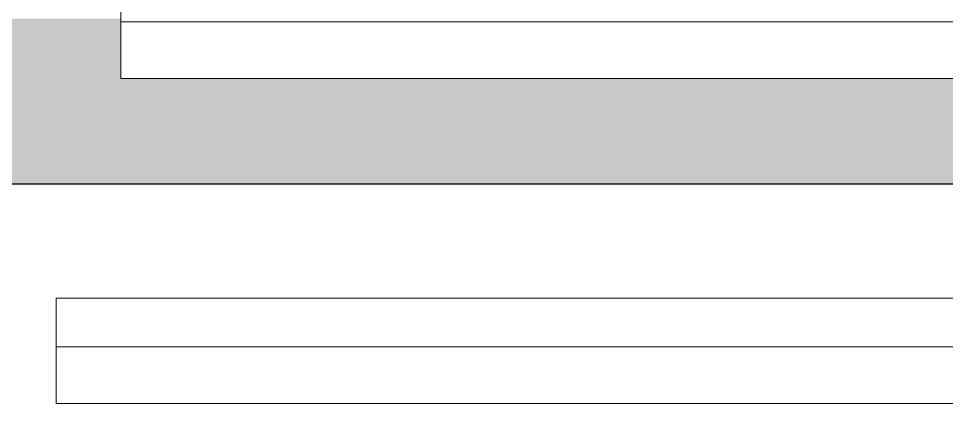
# Model space of a CAD drawing. Header units: millimetres. Extents: x 155927 to 326028, y -36033 to 97293.
# Drawn here: x 158514 to 159087, y 20420 to 20658 of the extents above; entities that cross this region are included whole.
import ezdxf

# ---------------------------------------------------------------- set-up
doc = ezdxf.new("R2010")
doc.units = ezdxf.units.MM
doc.header["$MEASUREMENT"] = 0
for name, color, linetype, lineweight in [('A-WALL-PATT', 7, 'CONTINUOUS', 9), ('I-FURN', 8, 'CONTINUOUS', 9), ('I-WALL', 7, 'CONTINUOUS', 9)]:
    doc.layers.add(name, color=color, linetype=linetype, lineweight=lineweight)

msp = doc.modelspace()

# ---------------------------------------------------------------- hatches: boundary and pattern name
at = {"layer": 'A-WALL-PATT'}
msp.add_hatch(color=256, dxfattribs=at).paths.add_polyline_path([(161148.83, 20555.61), (161148.83, 20657.61), (160977.67, 20657.61), (160977.67, 20620.54), (158577.67, 20620.54), (158577.67, 20657.61), (156862.83, 20657.61), (156862.83, 20555.61), (161119.62, 20555.61)], flags=0)

# ---------------------------------------------------------------- linework, layer by layer
at = {"layer": 'I-FURN'}
for p, q in [((158577.67, 20655.54), (158577.67, 20685.54)), ((160977.67, 20655.54), (158577.67, 20655.54)), ((160977.67, 20655.54), (158577.67, 20655.54)), ((158577.67, 20655.54), (158577.67, 20620.54)), ((158577.67, 20620.54), (160977.67, 20620.54)), ((158537.67, 20455.08), (158537.67, 20485.08)), ((158537.67, 20485.08), (160937.67, 20485.08)), ((160937.67, 20455.08), (158537.67, 20455.08)), ((160937.67, 20455.08), (158537.67, 20455.08)), ((158537.67, 20455.08), (158537.67, 20420.08)), ((158537.67, 20420.08), (160937.67, 20420.08))]:
    msp.add_line(p, q, dxfattribs=at)
at = {"layer": 'I-WALL', "lineweight": 30}
msp.add_line((156862.83, 20555.61), (161148.83, 20555.61), dxfattribs=at)

doc.saveas('drawing.dxf')
